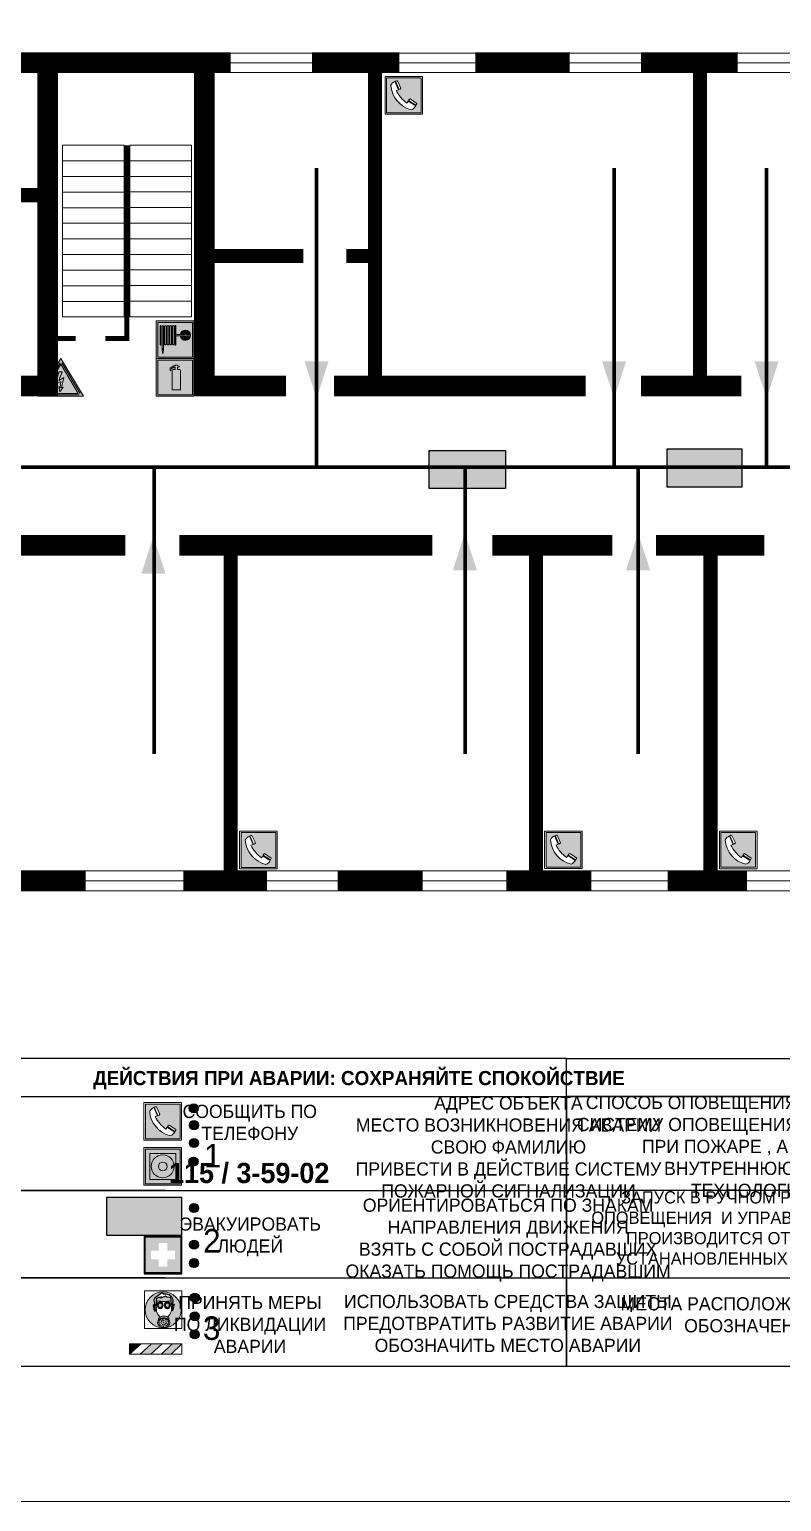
# Model space of a CAD drawing. Header units: millimetres. Extents: x 13114 to 67229, y 22859 to 38520.
# Drawn here: x 24600.5 to 24760.4, y 34762.7 to 35075.5 of the extents above; entities that cross this region are included whole.
import ezdxf

# ---------------------------------------------------------------- set-up
doc = ezdxf.new("R2010")
doc.units = ezdxf.units.MM
doc.layers.add('План_Штампы', color=7, linetype='Continuous')
doc.styles.add('обычный', font='arial.ttf')

# ---------------------------------------------------------------- blocks, each defined once
blk = doc.blocks.new('A$C38D26F80')
h = blk.add_hatch(color=5)
h.dxf.hatch_style = 1
h.paths.add_polyline_path([(-8.77, -4.48, 1), (-0.19, -4.48, 1)])
h.paths.add_polyline_path([(-6.75, -3.58), (-6.75, -3.31), (-6.62, -3.22), (-6.5, -3.22), (-6.42, -3.3), (-6.39, -3.28), (-6.59, -2.23), (-6.59, -2.01), (-6.38, -1.58), (-4.76, -0.4), (-4.13, -0.79, -0.362848), (-2.1, -2.1, -0.201049), (-2.17, -2.48, 0.085434), (-2.26, -3.13), (-1.9, -3.16), (-2.25, -4.7), (-2.4, -4.59), (-2.43, -4.34), (-2.36, -4.34), (-2.14, -3.34), (-2.47, -3.42), (-2.58, -1.95), (-2.77, -1.58), (-3.58, -1.52), (-3.92, -1.26), (-5.05, -1.73), (-4.87, -1.39), (-5.41, -1.6), (-5.41, -1.46), (-6.13, -1.87), (-6.18, -3.5), (-6.56, -3.47), (-6.37, -4.59), (-6.16, -4.43), (-6.16, -4.66), (-6.36, -4.79), (-6.37, -4.8), (-6.51, -4.76)], flags=16)
h.paths.add_polyline_path([(-6.51, -4.76), (-6.36, -4.79), (-6.37, -4.8)], flags=0)
h.paths.add_polyline_path([(-5.92, -2.34, 0.089508), (-2.67, -2.35), (-2.48, -3.88, -0.268602), (-3.4, -6.18, 0.262449), (-5.2, -6.18, -0.268602), (-6.11, -3.88)], flags=16)
edge = h.paths.add_edge_path(flags=16)
edge.add_ellipse((-5.19, -3.41), major_axis=(0, 0.842), ratio=0.848992, start_angle=0, end_angle=360)
edge = h.paths.add_edge_path(flags=0)
edge.add_ellipse((-5.19, -3.39), major_axis=(0, 0.665), ratio=0.853798, start_angle=0, end_angle=360)
edge = h.paths.add_edge_path(flags=0)
edge.add_ellipse((-5.19, -3.4), major_axis=(0, 0.528), ratio=0.864094, start_angle=0, end_angle=360)
edge = h.paths.add_edge_path(flags=16)
edge.add_ellipse((-3.47, -3.4), major_axis=(0, 0.842), ratio=0.848992, start_angle=0, end_angle=360)
h.paths.add_polyline_path([(-3.13, -6.45), (-3.13, -6.84, 0.383174), (-5.57, -6.85), (-5.57, -6.49, -0.369952)], flags=16)
edge = h.paths.add_edge_path(flags=0)
edge.add_ellipse((-3.47, -3.39), major_axis=(0, 0.665), ratio=0.853798, start_angle=0, end_angle=360)
edge = h.paths.add_edge_path(flags=0)
edge.add_ellipse((-3.47, -3.4), major_axis=(0, 0.528), ratio=0.864094, start_angle=0, end_angle=360)
edge = h.paths.add_edge_path(flags=16)
edge.add_ellipse((-4.34, -7.57), major_axis=(-1.48, 0), ratio=0.744955, start_angle=0, end_angle=360)
h.paths.add_polyline_path([(-5.01, -6.85, -1), (-5.15, -6.85, -1)], flags=0)
h.paths.add_polyline_path([(-5.33, -7.14, -1), (-5.47, -7.14, -1)], flags=0)
h.paths.add_polyline_path([(-4.61, -6.71, -1), (-4.74, -6.71, -1)], flags=16)
h.paths.add_polyline_path([(-5.43, -7.51, -1), (-5.57, -7.51, -1)], flags=0)
h.paths.add_polyline_path([(-4.26, -6.67, -1), (-4.4, -6.67, -1)], flags=16)
h.paths.add_polyline_path([(-4.74, -7.14, -1), (-4.88, -7.14, -1)], flags=0)
h.paths.add_polyline_path([(-4.93, -7.43, -1), (-5.07, -7.43, -1)], flags=0)
h.paths.add_polyline_path([(-4.41, -7.07, -1), (-4.54, -7.07, -1)], flags=0)
h.paths.add_polyline_path([(-5.33, -7.87, -1), (-5.46, -7.87, -1)], flags=0)
h.paths.add_polyline_path([(-3.8, -6.71, -1), (-3.94, -6.71, -1)], flags=16)
h.paths.add_polyline_path([(-4.85, -7.78, -1), (-4.98, -7.78, -1)], flags=0)
h.paths.add_polyline_path([(-3.96, -7.14, -1), (-4.1, -7.14, -1)], flags=0)
h.paths.add_polyline_path([(-4.33, -7.53, -1), (-4.47, -7.53, -1)], flags=0)
h.paths.add_polyline_path([(-5.09, -8.12, -1), (-5.23, -8.12, -1)], flags=0)
h.paths.add_polyline_path([(-3.5, -6.94, -1), (-3.64, -6.94, -1)], flags=0)
h.paths.add_polyline_path([(-4.54, -7.97, -1), (-4.68, -7.97, -1)], flags=0)
h.paths.add_polyline_path([(-3.66, -7.39, -1), (-3.8, -7.39, -1)], flags=0)
h.paths.add_polyline_path([(-4.73, -8.35, -1), (-4.86, -8.35, -1)], flags=0)
h.paths.add_polyline_path([(-4.09, -7.96, -1), (-4.23, -7.96, -1)], flags=0)
h.paths.add_polyline_path([(-3.77, -7.74, -1), (-3.91, -7.74, -1)], flags=0)
h.paths.add_polyline_path([(-3.22, -7.27, -1), (-3.35, -7.27, -1)], flags=0)
h.paths.add_polyline_path([(-4.34, -8.4, -1), (-4.47, -8.4, -1)], flags=0)
h.paths.add_polyline_path([(-3.16, -7.61, -1), (-3.3, -7.61, -1)], flags=0)
h.paths.add_polyline_path([(-3.9, -8.35, -1), (-4.04, -8.35, -1)], flags=0)
h.paths.add_polyline_path([(-3.32, -7.91, -1), (-3.46, -7.91, -1)], flags=0)
h.paths.add_polyline_path([(-3.55, -8.23, -1), (-3.69, -8.23, -1)], flags=0)
at = {"color": 5, "lineweight": 5}
for p, q in [((-4.48, 0), (-8.96, 0)), ((-8.96, 0), (-8.96, -4.48)), ((-4.48, 0), (0, 0)), ((0, 0), (0, -4.48)), ((-6.75, -3.31), (-6.62, -3.22)), ((-6.75, -3.58), (-6.75, -3.31)), ((-6.62, -3.22), (-6.5, -3.22)), ((-6.59, -2.01), (-6.38, -1.58)), ((-6.59, -2.23), (-6.59, -2.01)), ((-6.39, -3.28), (-6.59, -2.23)), ((-6.18, -3.5), (-6.56, -3.47)), ((-6.56, -3.47), (-6.37, -4.59)), ((-6.5, -3.22), (-6.42, -3.3)), ((-6.42, -3.3), (-6.39, -3.28)), ((-6.38, -1.58), (-4.76, -0.4)), ((-6.13, -1.87), (-6.18, -3.5)), ((-5.41, -1.46), (-6.13, -1.87)), ((-5.92, -2.34), (-6.11, -3.88)), ((-4.87, -1.39), (-5.41, -1.6)), ((-5.41, -1.6), (-5.41, -1.46)), ((-3.92, -1.26), (-5.05, -1.73)), ((-5.05, -1.73), (-4.87, -1.39)), ((-4.76, -0.4), (-4.13, -0.79)), ((-3.58, -1.52), (-3.92, -1.26)), ((-2.77, -1.58), (-3.58, -1.52)), ((-2.58, -1.95), (-2.77, -1.58)), ((-2.67, -2.34), (-2.48, -3.88)), ((-2.47, -3.42), (-2.58, -1.95)), ((-2.14, -3.34), (-2.47, -3.42)), ((-2.36, -4.34), (-2.14, -3.34)), ((-1.9, -3.16), (-2.26, -3.13)), ((-2.25, -4.7), (-1.9, -3.16)), ((-8.96, -8.96), (-8.96, -4.48)), ((-6.51, -4.76), (-6.75, -3.58)), ((-6.37, -4.8), (-6.51, -4.76)), ((-6.37, -4.59), (-6.16, -4.43)), ((-6.16, -4.66), (-6.37, -4.8)), ((-6.16, -4.43), (-6.16, -4.66)), ((-5.57, -6.49), (-5.57, -6.85)), ((-3.13, -6.45), (-3.13, -6.84)), ((-2.43, -4.34), (-2.4, -4.59)), ((-2.43, -4.34), (-2.36, -4.34)), ((-2.4, -4.59), (-2.25, -4.7)), ((0, -8.96), (0, -4.48)), ((-4.48, -8.96), (-8.96, -8.96)), ((-4.48, -8.96), (0, -8.96))]:
    blk.add_line(p, q, dxfattribs=at)
at = {"color": 5}
for p, q in [((-6.75, -3.31), (-6.62, -3.22)), ((-6.75, -3.58), (-6.75, -3.31)), ((-6.62, -3.22), (-6.5, -3.22)), ((-6.59, -2.01), (-6.38, -1.58)), ((-6.59, -2.23), (-6.59, -2.01)), ((-6.39, -3.28), (-6.59, -2.23)), ((-6.18, -3.5), (-6.56, -3.47)), ((-6.56, -3.47), (-6.37, -4.59)), ((-6.5, -3.22), (-6.42, -3.3)), ((-6.42, -3.3), (-6.39, -3.28)), ((-6.38, -1.58), (-4.76, -0.4)), ((-6.13, -1.87), (-6.18, -3.5)), ((-5.41, -1.46), (-6.13, -1.87)), ((-4.87, -1.39), (-5.41, -1.6)), ((-5.41, -1.6), (-5.41, -1.46)), ((-3.92, -1.26), (-5.05, -1.73)), ((-5.05, -1.73), (-4.87, -1.39)), ((-4.76, -0.4), (-4.13, -0.79)), ((-3.58, -1.52), (-3.92, -1.26)), ((-2.77, -1.58), (-3.58, -1.52)), ((-2.58, -1.95), (-2.77, -1.58)), ((-2.47, -3.42), (-2.58, -1.95)), ((-2.14, -3.34), (-2.47, -3.42)), ((-2.36, -4.34), (-2.14, -3.34)), ((-2.26, -3.13), (-1.9, -3.16)), ((-1.9, -3.16), (-2.25, -4.7)), ((-6.51, -4.76), (-6.75, -3.58)), ((-6.37, -4.8), (-6.51, -4.76)), ((-6.36, -4.79), (-6.51, -4.76)), ((-6.37, -4.59), (-6.16, -4.43)), ((-6.16, -4.66), (-6.37, -4.8)), ((-6.16, -4.66), (-6.36, -4.79)), ((-6.16, -4.43), (-6.16, -4.66)), ((-2.4, -4.59), (-2.43, -4.34)), ((-2.43, -4.34), (-2.36, -4.34)), ((-2.25, -4.7), (-2.4, -4.59))]:
    blk.add_line(p, q, dxfattribs=at)
at = {"color": 5, "lineweight": 5}
for centre, radius in [((-4.48, -4.48), 4.29), ((-5.08, -6.85), 0.0678), ((-4.67, -6.71), 0.0678), ((-4.47, -7.07), 0.0678), ((-4.33, -6.67), 0.0678), ((-3.87, -6.71), 0.0678), ((-3.57, -6.94), 0.0678), ((-5.5, -7.51), 0.0678), ((-5.4, -7.14), 0.0678), ((-5.4, -7.87), 0.0678), ((-5.16, -8.12), 0.0678), ((-5, -7.43), 0.0678), ((-4.91, -7.78), 0.0678), ((-4.81, -7.14), 0.0678), ((-4.79, -8.35), 0.0678), ((-4.61, -7.97), 0.0678), ((-4.4, -7.53), 0.0678), ((-4.4, -8.4), 0.0678), ((-4.16, -7.96), 0.0678), ((-4.03, -7.14), 0.0678), ((-3.97, -8.35), 0.0678), ((-3.84, -7.74), 0.0678), ((-3.73, -7.39), 0.0678), ((-3.62, -8.23), 0.0678), ((-3.39, -7.91), 0.0678), ((-3.28, -7.27), 0.0678), ((-3.23, -7.61), 0.0678)]:
    blk.add_circle(centre, radius, dxfattribs=at)
for centre, radius, start, end in [((-4.28, 6.66), 9.15, 259.6987, 280.1569), ((-0.47, -3.05), 1.79, 161.5846, 182.4584), ((-2.6, -2.2), 0.513, 326.4781, 11.7739), ((-3.66, -4.24), 2.47, 171.573, 231.7124), ((-4.33, -7.88), 1.87, 50.358, 131.5662), ((-4.34, -8.2), 1.82, 48.4943, 132.3565), ((-4.3, -7.78), 1.83, 60.5889, 119.4111), ((-4.93, -4.24), 2.47, 308.2876, 8.427)]:
    blk.add_arc(centre, radius, start, end, dxfattribs=at)
at = {"color": 5}
for centre, radius, start, end in [((-3.89, -2.66), 1.88, 17.387, 97.1599), ((-0.35, -3.07), 1.91, 162.2553, 181.7878), ((-2.6, -2.2), 0.511, 326.3906, 11.8614)]:
    blk.add_arc(centre, radius, start, end, dxfattribs=at)
at = {"color": 5, "lineweight": 5}
for centre, major_axis, ratio in [((-5.19, -3.41), (0, 0.842), 0.848992), ((-5.19, -3.39), (0, 0.665), 0.853798), ((-5.19, -3.4), (0, 0.528), 0.864094), ((-3.47, -3.4), (0, 0.842), 0.848992), ((-3.47, -3.39), (0, 0.665), 0.853798), ((-3.47, -3.4), (0, 0.528), 0.864094), ((-4.34, -7.57), (-1.48, 0), 0.744955)]:
    blk.add_ellipse(centre, major_axis=major_axis, ratio=ratio, dxfattribs=at)
blk = doc.blocks.new('A$C47DD6509')
at = {"lineweight": 5}
for points in [[(-8.69, 0), (-11.19, 0), (-11.19, -2.22)], [(-4.22, 0), (-6.45, 0), (-8.91, -2.22), (-6.61, -2.22)], [(0, 0), (-2.09, 0), (-4.36, -2.22), (-2.29, -2.22)]]:
    blk.add_hatch(color=242, dxfattribs=at).paths.add_polyline_path(points)
at = {"color": 242, "lineweight": 5}
for p, q in [((-11.19, -2.22), (-8.69, 0)), ((-11.19, -2.22), (-11.19, 0)), ((-11.19, 0), (-8.69, 0)), ((-11.19, 0), (0, 0)), ((-8.91, -2.22), (-6.45, 0)), ((-6.61, -2.22), (-4.22, 0)), ((-4.36, -2.22), (-2.09, 0)), ((-2.29, -2.22), (0, 0)), ((0, 0), (0, -2.22)), ((0, -2.22), (-11.19, -2.22))]:
    blk.add_line(p, q, dxfattribs=at)
blk = doc.blocks.new('A$C32E8229D')
at = {"true_color": 0xffffff}
blk.add_hatch(color=7, dxfattribs=at).paths.add_polyline_path([(0, 0), (0, -8), (16, -8), (16, 0)])
h = blk.add_hatch(color=126)
h.paths.add_polyline_path([(0.2, -0.2), (15.8, -0.2), (15.8, -7.8), (0.2, -7.8)])
h.paths.add_polyline_path([(13.49, -2.05), (12.08, -2.05), (11.37, -2.63, 0.162397), (11.29, -2.84), (11.29, -3.63), (10.35, -3.63), (10.35, -4.05), (11.68, -4.05), (11.68, -3.48), (12.26, -4.28), (11.29, -5.1), (11.29, -6.78), (11.85, -6.78), (11.85, -5.44), (12.8, -4.64), (12.8, -5.94), (14.46, -5.94), (14.46, -5.39), (13.45, -5.39), (13.45, -3.97), (12.46, -2.59), (13.15, -2.59), (13.69, -3.34), (14.18, -3)], flags=16)
h.paths.add_polyline_path([(10.74, -1.82, 1), (11.8, -1.82, 1)], flags=16)
h.paths.add_polyline_path([(9.39, -3.59), (5.99, -3.59), (6.56, -3.03), (5.91, -3.03), (5.1, -3.83), (5.91, -4.64), (6.56, -4.64), (5.99, -4.09), (9.39, -4.09)], flags=16)
h.paths.add_polyline_path([(4.29, -1.08), (1.72, -1.08), (1.72, -6.6), (4.29, -6.6)], flags=16)
at = {"color": 126}
blk.add_lwpolyline([(16, -8), (0, -8), (0, 0), (16, 0)], close=True, dxfattribs=at)
blk = doc.blocks.new('A$C18900ED3')
h = blk.add_hatch(color=126)
h.paths.add_polyline_path([(-0.18, -0.18), (-7.02, -0.18), (-7.02, -7.02), (-0.18, -7.02)])
h.paths.add_polyline_path([(-5.89, -4.46), (-5.89, -2.77), (-4.46, -2.77), (-4.46, -1.31), (-2.77, -1.31), (-2.77, -2.77), (-1.33, -2.77), (-1.33, -4.46), (-2.77, -4.46), (-2.77, -5.89), (-4.46, -5.89), (-4.46, -4.46)], flags=16)
at = {"color": 126}
for p, q in [((-7.2, 0), (-7.2, -7.2)), ((0, 0), (-7.2, 0)), ((0, -7.2), (0, 0)), ((-7.02, -7.02), (-7.02, -0.18)), ((-7.02, -0.18), (-0.18, -0.18)), ((-0.18, -0.18), (-0.18, -7.02)), ((-7.2, -7.2), (0, -7.2)), ((-0.18, -7.02), (-7.02, -7.02))]:
    blk.add_line(p, q, dxfattribs=at)
blk = doc.blocks.new('A$C456E1F9C')
at = {"lineweight": 5}
h = blk.add_hatch(color=242, dxfattribs=at)
h.paths.add_polyline_path([(0.51, -1.47), (0.51, -13.26), (12.29, -13.26), (12.29, -1.47)])
h.paths.add_polyline_path([(5.42, -4.95, -0.254479), (4.78, -5.4), (3.52, -2.53, -0.209735), (4.23, -2.4)], flags=16)
h.paths.add_polyline_path([(8.53, -8.6), (10.87, -10.17), (10.54, -10.76), (8.03, -9.13, -0.192251)], flags=16)
h.paths.add_polyline_path([(4.61, -5.49, 0.005518), (3.87, -5.72, 0.128647), (7.49, -10.01, 0.00809), (7.83, -9.33), (10.47, -10.97, -0.16736), (8.99, -12.25, -0.327862), (1.95, -3.95, -0.166952), (3.36, -2.62)], flags=16)
at = {"color": 242, "lineweight": 5}
for p, q in [((0, -13.77), (0, -0.97)), ((12.8, -0.97), (0, -0.97)), ((4.61, -5.49), (3.36, -2.62)), ((3.52, -2.53), (4.78, -5.4)), ((4.23, -2.4), (5.42, -4.95)), ((12.8, -13.77), (12.8, -0.97)), ((7.83, -9.33), (10.47, -10.97)), ((8.03, -9.13), (10.54, -10.76)), ((10.81, -10.12), (8.53, -8.6)), ((0, -13.77), (12.8, -13.77)), ((10.54, -10.76), (10.8, -10.3)), ((10.8, -10.3), (10.81, -10.12))]:
    blk.add_line(p, q, dxfattribs=at)
blk.add_lwpolyline([(0.51, -1.47), (12.29, -1.47), (12.29, -13.26), (0.51, -13.26)], close=True, dxfattribs=at)
for centre, radius, start, end in [((4.59, -5.34), 2.99, 114.2845, 152.1974), ((11.12, -3.31), 9.19, 183.9915, 256.6009), ((4.02, -3.27), 0.891, 76.3284, 123.7092), ((4.68, -4.59), 0.824, 276.9621, 334.0723), ((14.98, -39.1), 35.17, 107.1487, 108.4135), ((13.86, -0.94), 11.08, 205.5536, 234.8762), ((-13.31, 0.8), 23.44, 332.5487, 334.4027), ((8.94, -9.5), 0.989, 114.4092, 157.9388), ((7.87, -9.46), 3, 291.9291, 329.9329)]:
    blk.add_arc(centre, radius, start, end, dxfattribs=at)
blk = doc.blocks.new('A$C54414219')
at = {"true_color": 0xffffff}
h = blk.add_hatch(color=7, dxfattribs=at)
h.paths.add_polyline_path([(2.39, -9.45), (2.39, -18.3), (11.23, -18.3), (11.23, -9.45)], flags=0)
h.paths.add_polyline_path([(10.71, -13.87, -1), (2.92, -13.87, -1)], flags=0)
h.paths.add_polyline_path([(8.3, -13.87, -1), (5.33, -13.87, -1)], flags=0)
h.paths.add_polyline_path([(0.41, -7.47), (0.41, -20.27), (13.21, -20.27), (13.21, -7.47)])
h.paths.add_polyline_path([(0.92, -19.77), (12.71, -19.77), (12.71, -7.98), (0.92, -7.98)], flags=16)
h.paths.add_polyline_path([(11.23, -9.45), (11.23, -18.3), (2.39, -18.3), (2.39, -9.45)], flags=0)
at = {"lineweight": 5}
h = blk.add_hatch(color=242, dxfattribs=at)
h.paths.add_polyline_path([(12.71, -7.98), (0.92, -7.98), (0.92, -19.77), (12.71, -19.77)])
h.paths.add_polyline_path([(11.23, -18.3), (2.39, -18.3), (2.39, -9.45), (11.23, -9.45)], flags=16)
h.paths.add_polyline_path([(10.71, -13.87, -1), (2.92, -13.87, -1)], flags=0)
h.paths.add_polyline_path([(8.3, -13.87, -1), (5.33, -13.87, -1)], flags=0)
at = {"true_color": 0xffffff}
h = blk.add_hatch(color=7, dxfattribs=at)
h.paths.add_polyline_path([(2.39, -9.45), (2.39, -18.3), (11.23, -18.3), (11.23, -9.45)])
h.paths.add_polyline_path([(10.71, -13.87, -1), (2.92, -13.87, -1)], flags=16)
h.paths.add_polyline_path([(8.3, -13.87, -1), (5.33, -13.87, -1)], flags=0)
at = {"lineweight": 5}
h = blk.add_hatch(color=242, dxfattribs=at)
h.paths.add_polyline_path([(2.92, -13.87, 1), (10.71, -13.87, 1)])
h.paths.add_polyline_path([(8.3, -13.87, -1), (5.33, -13.87, -1)], flags=16)
at = {"color": 242, "lineweight": 5}
for p, q in [((0.41, -20.27), (0.41, -7.47)), ((0.41, -7.47), (13.21, -7.47)), ((0.41, -7.47), (13.21, -7.47)), ((13.21, -20.27), (13.21, -7.47)), ((0.41, -20.27), (13.21, -20.27))]:
    blk.add_line(p, q, dxfattribs=at)
for points in [[(0.92, -7.98), (12.71, -7.98), (12.71, -19.77), (0.92, -19.77)], [(2.39, -9.45), (11.23, -9.45), (11.23, -18.3), (2.39, -18.3)]]:
    blk.add_lwpolyline(points, close=True, dxfattribs=at)
for radius in [3.89, 1.49]:
    blk.add_circle((6.81, -13.87), radius, dxfattribs=at)
blk = doc.blocks.new('A$C3AD82952')
at = {"true_color": 0xf5f5ff}
h = blk.add_hatch(color=7, dxfattribs=at)
h.dxf.hatch_style = 1
h.paths.add_polyline_path([(8.21, 8.73, 0.414214), (7.89, 9.05), (7.22, 9.05), (7.22, 9.92), (7.59, 9.92, 1), (7.57, 10.36), (7.22, 10.36), (7.22, 10.6), (6.43, 10.6), (6.43, 10.36), (6.01, 10.36), (4.74, 9.59), (4.74, 8.69), (4.98, 8.73), (4.98, 9.26), (6.12, 9.91), (6.43, 9.91), (6.43, 9.05), (5.76, 9.05, 0.414214), (5.44, 8.73), (5.44, 2.2), (8.21, 2.2)], flags=0)
h.paths.add_polyline_path([(12.8, 12.8), (0, 12.8), (0, 0), (12.8, 0)])
h.paths.add_polyline_path([(0.51, 12.29), (12.29, 12.29), (12.29, 0.51), (0.51, 0.51)], flags=16)
h.paths.add_polyline_path([(4.74, 9.59), (6.01, 10.36), (6.43, 10.36), (6.43, 10.6), (7.22, 10.6), (7.22, 10.36), (7.59, 10.36, -0.94586), (7.59, 9.92), (7.22, 9.92), (7.22, 9.05), (7.89, 9.05, -0.414214), (8.21, 8.73), (8.21, 2.2), (5.44, 2.2), (5.44, 8.73, -0.414214), (5.76, 9.05), (6.43, 9.05), (6.43, 9.91), (6.12, 9.91), (4.98, 9.26), (4.98, 8.73), (4.74, 8.69)], flags=0)
h = blk.add_hatch(color=242)
h.dxf.hatch_style = 1
h.paths.add_polyline_path([(12.29, 12.29), (0.51, 12.29), (0.51, 0.51), (12.29, 0.51)])
h.paths.add_polyline_path([(4.74, 8.69), (4.74, 9.59), (6.01, 10.36), (6.43, 10.36), (6.43, 10.6), (7.22, 10.6), (7.22, 10.36), (7.59, 10.36, -0.94586), (7.59, 9.92), (7.22, 9.92), (7.22, 9.05), (7.89, 9.05, -0.414214), (8.21, 8.73), (8.21, 2.2), (5.44, 2.2), (5.44, 8.73, -0.414214), (5.76, 9.05), (6.43, 9.05), (6.43, 9.91), (6.12, 9.91), (4.98, 9.26), (4.98, 8.73)], flags=16)
h = blk.add_hatch(color=7, dxfattribs=at)
h.dxf.hatch_style = 1
h.paths.add_polyline_path([(8.21, 8.73, 0.414214), (7.89, 9.05), (7.22, 9.05), (7.22, 9.92), (7.59, 9.92, 1), (7.57, 10.36), (7.22, 10.36), (7.22, 10.6), (6.43, 10.6), (6.43, 10.36), (6.01, 10.36), (4.74, 9.59), (4.74, 8.69), (4.98, 8.73), (4.98, 9.26), (6.12, 9.91), (6.43, 9.91), (6.43, 9.05), (5.76, 9.05, 0.414214), (5.44, 8.73), (5.44, 2.2), (8.21, 2.2)])
at = {"color": 242, "lineweight": 5}
for p, q in [((0, 0), (0, 12.8)), ((0, 12.8), (12.8, 12.8)), ((6.01, 10.36), (4.74, 9.59)), ((6.01, 10.36), (6.43, 10.36)), ((7.22, 10.6), (6.43, 10.6)), ((6.43, 10.6), (6.43, 10.36)), ((7.22, 10.36), (7.22, 10.6)), ((7.59, 10.36), (7.22, 10.36)), ((12.8, 0), (12.8, 12.8)), ((4.74, 9.59), (4.74, 8.69)), ((4.74, 8.69), (4.98, 8.73)), ((4.98, 9.26), (6.12, 9.91)), ((4.98, 8.73), (4.98, 9.26)), ((5.44, 2.2), (5.44, 8.73)), ((5.76, 9.05), (6.43, 9.05)), ((6.12, 9.91), (6.43, 9.91)), ((6.43, 9.91), (6.43, 9.05)), ((7.22, 9.05), (7.22, 9.92)), ((7.59, 9.92), (7.22, 9.92)), ((7.89, 9.05), (7.22, 9.05)), ((8.21, 2.2), (8.21, 8.73)), ((0, 0), (12.8, 0)), ((5.44, 2.2), (8.21, 2.2))]:
    blk.add_line(p, q, dxfattribs=at)
blk.add_lwpolyline([(0.51, 12.29), (12.29, 12.29), (12.29, 0.51), (0.51, 0.51)], close=True, dxfattribs=at)
for centre, radius, start, end in [((7.58, 10.14), 0.223, 273.1875, 86.8125), ((5.76, 8.73), 0.32, 90, 180), ((7.89, 8.73), 0.32, 0, 90)]:
    blk.add_arc(centre, radius, start, end, dxfattribs=at)
blk = doc.blocks.new('A$C37112FD5')
at = {"true_color": 0xf5f5ff}
h = blk.add_hatch(color=7, dxfattribs=at)
h.dxf.hatch_style = 1
h.paths.add_polyline_path([(12.8, -7.4), (0, -7.4), (0, -20.2), (12.8, -20.2)])
h.paths.add_polyline_path([(12.29, -7.91), (12.29, -19.69), (0.51, -19.69), (0.51, -7.91)], flags=16)
h.paths.add_polyline_path([(4.98, -9.04, -0.42597), (5.17, -9.22), (5.17, -12.25), (5.17, -15.29, -0.432244), (4.98, -15.47), (4.83, -15.47, -0.42597), (4.64, -15.29), (4.64, -12.25), (4.64, -9.22, -0.432244), (4.83, -9.04)], flags=0)
h.paths.add_polyline_path([(4.28, -9.22), (4.28, -12.25), (4.28, -15.29, -0.432244), (4.09, -15.47), (3.94, -15.47, -0.42597), (3.75, -15.29), (3.75, -12.25), (3.75, -9.22, -0.432244), (3.94, -9.04), (4.09, -9.04, -0.42597)], flags=0)
h.paths.add_polyline_path([(5.72, -9.04), (5.87, -9.04, -0.42597), (6.06, -9.22), (6.06, -12.25), (6.06, -15.29, -0.432244), (5.87, -15.47), (5.72, -15.47, -0.42597), (5.53, -15.29), (5.53, -12.25), (5.53, -9.22, -0.432244)], flags=0)
h.paths.add_polyline_path([(6.42, -8.9), (6.5, -8.9, -0.42597), (6.69, -9.08), (6.69, -12.03), (8.21, -12.03, -15.824349), (8.21, -12.47), (6.69, -12.47), (6.69, -15.42, -0.432244), (6.5, -15.6), (6.42, -15.6)], flags=0)
h.paths.add_polyline_path([(3.39, -9.22), (3.39, -12.25), (3.39, -15.29, -0.432244), (3.2, -15.47), (3.05, -15.47, -0.42597), (2.85, -15.29), (2.85, -12.25), (2.85, -9.22, -0.432244), (3.05, -9.04), (3.2, -9.04, -0.42597)], flags=0)
h.paths.add_polyline_path([(2.5, -9.22), (2.5, -16.71), (1.96, -16.71), (1.96, -9.22, -0.432244), (2.15, -9.04), (2.31, -9.04, -0.42597)], flags=0)
h.paths.add_polyline_path([(1.61, -8.9), (1.61, -15.6), (1.57, -15.6, -0.42597), (1.37, -15.42), (1.37, -12.03), (1.37, -9.09, -0.432244), (1.57, -8.9)], flags=0)
h.paths.add_polyline_path([(9.76, -10.81), (9.76, -12.03), (8.49, -12.03, -0.336371)], flags=0)
h.paths.add_polyline_path([(8.49, -12.47), (9.76, -12.47), (9.76, -13.7, -0.336371)], flags=0)
h.paths.add_polyline_path([(10.11, -10.81, -0.336371), (11.38, -12.03), (10.11, -12.03)], flags=0)
h.paths.add_polyline_path([(10.11, -12.47), (11.38, -12.47, -0.336371), (10.11, -13.7)], flags=0)
h.paths.add_polyline_path([(2.5, -16.84), (2.5, -17.05), (1.97, -17.05), (1.97, -16.84)], flags=0)
h.paths.add_polyline_path([(2.5, -17.24, -0.033778), (2.24, -18.6, -0.033778), (1.97, -17.24)], flags=0)
h = blk.add_hatch(color=242)
h.dxf.hatch_style = 1
h.paths.add_polyline_path([(12.29, -7.91), (0.51, -7.91), (0.51, -19.69), (12.29, -19.69)])
h.paths.add_polyline_path([(6.42, -15.6), (6.42, -8.9), (6.5, -8.9, -0.42597), (6.69, -9.08), (6.69, -12.03), (8.21, -12.03, -15.824349), (8.21, -12.47), (6.69, -12.47), (6.69, -15.42, -0.432244), (6.5, -15.6)], flags=16)
h.paths.add_polyline_path([(5.87, -15.47), (5.72, -15.47, -0.42597), (5.53, -15.29), (5.53, -12.25), (5.53, -9.22, -0.432244), (5.72, -9.04), (5.87, -9.04, -0.42597), (6.06, -9.22), (6.06, -12.25), (6.06, -15.29, -0.432244)], flags=16)
h.paths.add_polyline_path([(4.98, -15.47), (4.83, -15.47, -0.42597), (4.64, -15.29), (4.64, -12.25), (4.64, -9.22, -0.432244), (4.83, -9.04), (4.98, -9.04, -0.42597), (5.17, -9.22), (5.17, -12.25), (5.17, -15.29, -0.432244)], flags=16)
h.paths.add_polyline_path([(4.09, -15.47), (3.94, -15.47, -0.42597), (3.75, -15.29), (3.75, -12.25), (3.75, -9.22, -0.432244), (3.94, -9.04), (4.09, -9.04, -0.42597), (4.28, -9.22), (4.28, -12.25), (4.28, -15.29, -0.432244)], flags=16)
h.paths.add_polyline_path([(3.2, -15.47), (3.05, -15.47, -0.42597), (2.85, -15.29), (2.85, -12.25), (2.85, -9.22, -0.432244), (3.05, -9.04), (3.2, -9.04, -0.42597), (3.39, -9.22), (3.39, -12.25), (3.39, -15.29, -0.432244)], flags=16)
h.paths.add_polyline_path([(2.5, -17.05), (1.97, -17.05), (1.97, -16.84), (2.5, -16.84)], flags=16)
h.paths.add_polyline_path([(2.5, -17.24, -0.033778), (2.24, -18.6, -0.033778), (1.97, -17.24)], flags=16)
h.paths.add_polyline_path([(2.5, -16.71), (1.96, -16.71), (1.96, -9.22, -0.432244), (2.15, -9.04), (2.31, -9.04, -0.42597), (2.5, -9.22)], flags=16)
h.paths.add_polyline_path([(1.61, -15.6), (1.57, -15.6, -0.42597), (1.37, -15.42), (1.37, -12.03), (1.37, -9.09, -0.432244), (1.57, -8.9), (1.61, -8.9)], flags=16)
h.paths.add_polyline_path([(8.49, -12.47), (9.76, -12.47), (9.76, -13.7, -0.336371)], flags=0)
h.paths.add_polyline_path([(10.11, -13.7), (10.11, -12.47), (11.38, -12.47, -0.336371)], flags=0)
h.paths.add_polyline_path([(8.49, -12.03, -0.336371), (9.76, -10.81), (9.76, -12.03)], flags=0)
h.paths.add_polyline_path([(10.11, -12.03), (10.11, -10.81, -0.336371), (11.38, -12.03)], flags=0)
h = blk.add_hatch(color=7, dxfattribs=at)
h.dxf.hatch_style = 1
h.paths.add_polyline_path([(1.61, -8.9), (1.57, -8.9, 0.432244), (1.37, -9.09), (1.37, -12.03), (1.37, -15.42, 0.42597), (1.57, -15.6), (1.61, -15.6)])
h.paths.add_polyline_path([(2.5, -9.22, 0.42597), (2.31, -9.04), (2.15, -9.04, 0.432244), (1.96, -9.22), (1.96, -16.71), (2.5, -16.71)])
h.paths.add_polyline_path([(2.5, -16.84), (1.97, -16.84), (1.97, -17.05), (2.5, -17.05)])
h.paths.add_polyline_path([(2.5, -17.24), (1.97, -17.24, 0.033778), (2.24, -18.6, 0.033778)])
h.paths.add_polyline_path([(3.39, -12.25), (3.39, -9.22, 0.42597), (3.2, -9.04), (3.05, -9.04, 0.432244), (2.85, -9.22), (2.85, -12.25), (2.85, -15.29, 0.42597), (3.05, -15.47), (3.2, -15.47, 0.432244), (3.39, -15.29)])
h.paths.add_polyline_path([(4.28, -12.25), (4.28, -9.22, 0.42597), (4.09, -9.04), (3.94, -9.04, 0.432244), (3.75, -9.22), (3.75, -12.25), (3.75, -15.29, 0.42597), (3.94, -15.47), (4.09, -15.47, 0.432244), (4.28, -15.29)])
h.paths.add_polyline_path([(5.17, -12.25), (5.17, -9.22, 0.42597), (4.98, -9.04), (4.83, -9.04, 0.432244), (4.64, -9.22), (4.64, -12.25), (4.64, -15.29, 0.42597), (4.83, -15.47), (4.98, -15.47, 0.432244), (5.17, -15.29)])
h.paths.add_polyline_path([(6.06, -12.25), (6.06, -9.22, 0.42597), (5.87, -9.04), (5.72, -9.04, 0.432244), (5.53, -9.22), (5.53, -12.25), (5.53, -15.29, 0.42597), (5.72, -15.47), (5.87, -15.47, 0.432244), (6.06, -15.29)])
h.paths.add_polyline_path([(6.69, -12.47), (8.21, -12.47, 15.824349), (8.21, -12.03), (6.69, -12.03), (6.69, -9.08, 0.42597), (6.5, -8.9), (6.42, -8.9), (6.42, -15.6), (6.5, -15.6, 0.432244), (6.69, -15.42)])
h.paths.add_polyline_path([(8.49, -12.47), (9.76, -12.47), (9.76, -13.7, -0.336371)], flags=16)
h.paths.add_polyline_path([(8.49, -12.03, -0.336371), (9.76, -10.81), (9.76, -12.03)], flags=16)
h.paths.add_polyline_path([(10.11, -12.47), (11.38, -12.47, -0.336371), (10.11, -13.7)], flags=16)
h.paths.add_polyline_path([(10.11, -12.03), (10.11, -10.81, -0.336371), (11.38, -12.03)], flags=16)
h = blk.add_hatch(color=242)
h.dxf.hatch_style = 1
h.paths.add_polyline_path([(9.76, -10.81, 0.336371), (8.49, -12.03), (9.76, -12.03)])
h.paths.add_polyline_path([(10.11, -10.81), (10.11, -12.03), (11.38, -12.03, 0.336371)])
h.paths.add_polyline_path([(11.38, -12.47), (10.11, -12.47), (10.11, -13.7, 0.336371)])
h.paths.add_polyline_path([(9.76, -12.47), (8.49, -12.47, 0.336371), (9.76, -13.7)])
at = {"color": 242, "lineweight": 5}
for p, q in [((0, -20.2), (0, -7.4)), ((0, -7.4), (12.8, -7.4)), ((1.37, -12.03), (1.37, -9.08)), ((1.57, -8.9), (1.61, -8.9)), ((1.61, -8.9), (1.61, -15.6)), ((1.96, -16.71), (1.96, -9.22)), ((2.15, -9.04), (2.31, -9.04)), ((2.5, -16.71), (2.5, -9.22)), ((2.85, -12.25), (2.85, -9.22)), ((3.05, -9.04), (3.2, -9.04)), ((3.39, -12.25), (3.39, -9.22)), ((3.75, -12.25), (3.75, -9.22)), ((3.94, -9.04), (4.09, -9.04)), ((4.28, -12.25), (4.28, -9.22)), ((4.64, -12.25), (4.64, -9.22)), ((4.83, -9.04), (4.98, -9.04)), ((5.17, -12.25), (5.17, -9.22)), ((5.53, -12.25), (5.53, -9.22)), ((5.72, -9.04), (5.87, -9.04)), ((6.06, -12.25), (6.06, -9.22)), ((6.42, -8.9), (6.42, -15.6)), ((6.5, -8.9), (6.42, -8.9)), ((6.69, -12.03), (6.69, -9.08)), ((12.8, -20.2), (12.8, -7.4)), ((1.37, -12.03), (1.37, -15.42)), ((2.85, -12.25), (2.85, -15.29)), ((3.39, -12.25), (3.39, -15.29)), ((3.75, -12.25), (3.75, -15.29)), ((4.28, -12.25), (4.28, -15.29)), ((4.64, -12.25), (4.64, -15.29)), ((5.17, -12.25), (5.17, -15.29)), ((5.53, -12.25), (5.53, -15.29)), ((6.06, -12.25), (6.06, -15.29)), ((8.21, -12.03), (6.69, -12.03)), ((8.21, -12.47), (6.69, -12.47)), ((6.69, -12.47), (6.69, -15.42)), ((9.76, -12.03), (8.49, -12.03)), ((9.76, -12.47), (8.49, -12.47)), ((9.76, -10.81), (9.76, -12.03)), ((9.76, -12.47), (9.76, -13.7)), ((10.11, -10.81), (10.11, -12.03)), ((11.38, -12.03), (10.11, -12.03)), ((11.38, -12.47), (10.11, -12.47)), ((10.11, -12.47), (10.11, -13.7)), ((1.57, -15.6), (1.61, -15.6)), ((1.96, -16.71), (2.5, -16.71)), ((1.97, -16.84), (2.5, -16.84)), ((1.97, -17.05), (1.97, -16.84)), ((2.5, -17.05), (1.97, -17.05)), ((1.97, -17.24), (2.5, -17.24)), ((2.5, -16.84), (2.5, -17.05)), ((3.05, -15.47), (3.2, -15.47)), ((3.94, -15.47), (4.09, -15.47)), ((4.83, -15.47), (4.98, -15.47)), ((5.72, -15.47), (5.87, -15.47)), ((6.42, -15.6), (6.5, -15.6)), ((0, -20.2), (12.8, -20.2))]:
    blk.add_line(p, q, dxfattribs=at)
blk.add_lwpolyline([(0.51, -7.91), (12.29, -7.91), (12.29, -19.69), (0.51, -19.69)], close=True, dxfattribs=at)
for centre, radius, start, end in [((1.56, -9.09), 0.182, 87.1027, 180.6071), ((2.15, -9.22), 0.182, 87.1027, 180.6071), ((2.32, -9.22), 0.182, 359.3929, 92.8973), ((3.04, -9.22), 0.182, 87.1027, 180.6071), ((3.21, -9.22), 0.182, 359.3929, 92.8973), ((3.93, -9.22), 0.182, 87.1027, 180.6071), ((4.1, -9.22), 0.182, 359.3929, 92.8973), ((4.82, -9.22), 0.182, 87.1027, 180.6071), ((4.99, -9.22), 0.182, 359.3929, 92.8973), ((5.71, -9.22), 0.182, 87.1027, 180.6071), ((5.88, -9.22), 0.182, 359.3929, 92.8973), ((6.51, -9.09), 0.182, 359.3929, 92.8973), ((9.93, -12.25), 1.74, 187.2319, 172.7681), ((9.93, -12.25), 1.46, 96.9927, 171.3585), ((9.93, -12.25), 1.46, 188.6415, 263.0073), ((9.93, -12.25), 1.46, 8.6415, 83.0073), ((9.93, -12.25), 1.46, 276.9927, 351.3585), ((1.56, -15.42), 0.182, 179.3929, 272.8973), ((12.17, -15.98), 10.27, 187.041, 194.7793), ((-7.7, -15.98), 10.27, 345.2207, 352.959), ((3.04, -15.29), 0.182, 179.3929, 272.8973), ((3.21, -15.29), 0.182, 267.1027, 0.6071), ((3.93, -15.29), 0.182, 179.3929, 272.8973), ((4.1, -15.29), 0.182, 267.1027, 0.6071), ((4.82, -15.29), 0.182, 179.3929, 272.8973), ((4.99, -15.29), 0.182, 267.1027, 0.6071), ((5.71, -15.29), 0.182, 179.3929, 272.8973), ((5.88, -15.29), 0.182, 267.1027, 0.6071), ((6.51, -15.42), 0.182, 267.1027, 0.6071)]:
    blk.add_arc(centre, radius, start, end, dxfattribs=at)
blk = doc.blocks.new('A$C3E6D3DDE')
at = {"lineweight": 5}
h = blk.add_hatch(color=40, dxfattribs=at)
h.paths.add_polyline_path([(24.1, 1.45), (16.46, -11.35), (31.74, -11.35)])
h.paths.add_polyline_path([(24.09, -0.46), (30.03, -10.41), (18.14, -10.41)], flags=16)
h.paths.add_polyline_path([(24.54, -3.08), (23.41, -6.02), (25.13, -5.01), (24.33, -8.5), (24.82, -8.27), (23.79, -9.86), (23.4, -8.04), (23.8, -8.43), (24.04, -6.29), (22.39, -7.25), (23.44, -3.08)], flags=0)
h = blk.add_hatch(color=256, dxfattribs=at)
h.paths.add_polyline_path([(24.37, 0.03, 0.567511), (23.82, 0.03), (17.59, -10.4, 0.582454), (17.86, -10.88), (30.32, -10.88, 0.582149), (30.6, -10.4)])
h.paths.add_polyline_path([(24.09, -0.46), (18.14, -10.41), (30.03, -10.41)], flags=16)
h.paths.add_polyline_path([(24.54, -3.08), (23.41, -6.02), (25.13, -5.01), (24.33, -8.5), (24.82, -8.27), (23.79, -9.86), (23.4, -8.04), (23.8, -8.43), (24.04, -6.29), (22.39, -7.25), (23.44, -3.08)], flags=0)
h = blk.add_hatch(color=40, dxfattribs=at)
h.paths.add_polyline_path([(24.09, -0.46), (18.14, -10.41), (30.03, -10.41)])
h.paths.add_polyline_path([(24.82, -8.27), (23.79, -9.86), (23.4, -8.04), (23.8, -8.43), (24.04, -6.29), (22.39, -7.25), (23.44, -3.08), (24.54, -3.08), (23.41, -6.02), (25.13, -5.01), (24.33, -8.5)], flags=16)
at = {"color": 40, "lineweight": 5}
for p, q in [((16.46, -11.35), (24.1, 1.45)), ((24.1, 1.45), (31.74, -11.35))]:
    blk.add_line(p, q, dxfattribs=at)
at = {"lineweight": 5}
for p, q in [((17.59, -10.4), (23.82, 0.03)), ((24.37, 0.03), (30.6, -10.4)), ((18.14, -10.41), (24.09, -0.46)), ((23.44, -3.08), (22.39, -7.25)), ((23.41, -6.02), (24.54, -3.08)), ((24.54, -3.08), (23.44, -3.08)), ((24.09, -0.46), (30.03, -10.41)), ((22.39, -7.25), (24.04, -6.29)), ((23.8, -8.43), (23.4, -8.04)), ((23.4, -8.04), (23.79, -9.86)), ((25.13, -5.01), (23.41, -6.02)), ((23.79, -9.86), (24.82, -8.27)), ((24.04, -6.29), (23.8, -8.43)), ((24.33, -8.5), (25.13, -5.01)), ((24.82, -8.27), (24.33, -8.5)), ((17.86, -10.88), (30.32, -10.88)), ((18.14, -10.41), (30.03, -10.41))]:
    blk.add_line(p, q, dxfattribs=at)
at = {"color": 50, "lineweight": 5}
blk.add_line((31.74, -11.35), (16.46, -11.35), dxfattribs=at)

msp = doc.modelspace()

# ---------------------------------------------------------------- hatches: boundary and pattern name
at = {"lineweight": 0}
h = msp.add_hatch(color=256, dxfattribs=at)
h.dxf.hatch_style = 1
h.paths.add_polyline_path([(24634.44, 34846.28, 1), (24636.37, 34846.28, 1)])
h = msp.add_hatch(color=256, dxfattribs=at)
h.dxf.hatch_style = 1
h.paths.add_polyline_path([(24634.55, 34842.7, 1), (24636.48, 34842.7, 1)])
h = msp.add_hatch(color=256, dxfattribs=at)
h.dxf.hatch_style = 1
h.paths.add_polyline_path([(24634.51, 34838.89, 1), (24636.44, 34838.89, 1)])
h = msp.add_hatch(color=256, dxfattribs=at)
h.dxf.hatch_style = 1
h.paths.add_polyline_path([(24634.43, 34834.96, 1), (24636.36, 34834.96, 1)])
h = msp.add_hatch(color=256, dxfattribs=at)
h.dxf.hatch_style = 1
h.paths.add_polyline_path([(24634.51, 34825.08, 1), (24636.44, 34825.08, 1)])
h = msp.add_hatch(color=256, dxfattribs=at)
h.dxf.hatch_style = 1
h.paths.add_polyline_path([(24634.55, 34817.3, 1), (24636.48, 34817.3, 1)])
h = msp.add_hatch(color=256, dxfattribs=at)
h.dxf.hatch_style = 1
h.paths.add_polyline_path([(24634.54, 34813.39, 1), (24636.47, 34813.39, 1)])
h = msp.add_hatch(color=256, dxfattribs=at)
h.dxf.hatch_style = 1
h.paths.add_polyline_path([(24634.7, 34806.04, 1), (24636.63, 34806.04, 1)])
h = msp.add_hatch(color=256, dxfattribs=at)
h.dxf.hatch_style = 1
h.paths.add_polyline_path([(24634.7, 34802.1, 1), (24636.63, 34802.1, 1)])
h = msp.add_hatch(color=256, dxfattribs=at)
h.dxf.hatch_style = 1
h.paths.add_polyline_path([(24634.7, 34798.26, 1), (24636.63, 34798.26, 1)])

# ---------------------------------------------------------------- linework, layer by layer
at = {"color": 5, "lineweight": 0}
msp.add_lwpolyline([(24401.83, 34762.74), (25001.83, 34762.74), (25001.83, 35157.74), (24401.83, 35157.74)], close=True, dxfattribs=at)
at = {"lineweight": 0}
for points, const_width in [([(24592.34, 34999.74), (24604.41, 34999.74), (24604.41, 35068.4)], 4.4), ([(24595.89, 35068.4), (24614.46, 35068.4)], 4.4), ([(24612.49, 35068.4), (24643.32, 35068.4)], 4.4), ([(24637.7, 35068.4), (24637.7, 34999.74), (24655.07, 34999.74)], 4.4), ([(24660.6, 35068.4), (24679.18, 35068.4)], 4.4), ([(24673.99, 34999.74), (24673.99, 35068.4)], 3), ([(24695.29, 35068.4), (24715.37, 35068.4)], 4.4), ([(24730.52, 35068.4), (24751.09, 35068.4)], 4.4), ([(24743.1, 35068.4), (24743.1, 34999.61)], 3), ([(24616.61, 35009.84), (24621.22, 35009.84), (24621.22, 35050.89)], 1.1), ([(24584.08, 35040.27), (24605.53, 35040.27)], 3), ([(24637.7, 35027.37), (24658.73, 35027.37)], 3), ([(24673.99, 35027.37), (24667.88, 35027.37)], 3), ([(24605.4, 35009.84), (24610.35, 35009.84)], 1.1), ([(24665.29, 34999.74), (24718.78, 34999.74)], 4.4), ([(24730.53, 34999.74), (24751.86, 34999.74)], 4.4), ([(24561.5, 34965.87), (24620.88, 34965.87)], 4.4), ([(24632.39, 34965.87), (24686.19, 34965.87)], 4.4), ([(24643.29, 34894.58), (24643.29, 34965.87)], 3), ([(24698.94, 34965.87), (24724.43, 34965.87)], 4.4), ([(24708.2, 34894.58), (24708.2, 34965.87)], 3), ([(24733.76, 34965.87), (24756.77, 34965.87)], 4.4), ([(24745.33, 34894.58), (24745.33, 34965.87)], 3), ([(24612.43, 34894.58), (24598.64, 34894.58)], 4.4), ([(24651.03, 34894.58), (24633.26, 34894.58)], 4.4), ([(24684.12, 34894.58), (24666.05, 34894.58)], 4.4), ([(24719.97, 34894.58), (24701.89, 34894.58)], 4.4), ([(24753.09, 34894.58), (24736.21, 34894.58)], 4.4)]:
    msp.add_lwpolyline(points, dxfattribs=dict(at, const_width=const_width))
for points in [[(24643.09, 35070.43), (24971.83, 35070.43)], [(24643.15, 35066.32), (24971.89, 35066.32)], [(24643.32, 35068.4), (24972.06, 35068.4)], [(24511.43, 34896.74), (24912.67, 34896.74)], [(24511.62, 34894.58), (24912.87, 34894.58)], [(24511.3, 34892.5), (24912.54, 34892.5)]]:
    msp.add_lwpolyline(points, dxfattribs=at)
for points in [[(24607.56, 35047.56), (24620.65, 35047.56), (24620.65, 35050.87), (24607.56, 35050.87)], [(24621.85, 35047.59), (24634.94, 35047.59), (24634.94, 35050.9), (24621.85, 35050.9)], [(24607.56, 35044.24), (24620.65, 35044.24), (24620.65, 35047.56), (24607.56, 35047.56)], [(24621.85, 35044.27), (24634.94, 35044.27), (24634.94, 35047.59), (24621.85, 35047.59)], [(24607.56, 35040.93), (24620.65, 35040.93), (24620.65, 35044.24), (24607.56, 35044.24)], [(24621.85, 35040.96), (24634.94, 35040.96), (24634.94, 35044.27), (24621.85, 35044.27)], [(24607.56, 35037.61), (24620.65, 35037.61), (24620.65, 35040.93), (24607.56, 35040.93)], [(24621.85, 35037.64), (24634.94, 35037.64), (24634.94, 35040.96), (24621.85, 35040.96)], [(24607.56, 35034.3), (24620.65, 35034.3), (24620.65, 35037.61), (24607.56, 35037.61)], [(24621.85, 35034.33), (24634.94, 35034.33), (24634.94, 35037.64), (24621.85, 35037.64)], [(24607.56, 35030.98), (24620.65, 35030.98), (24620.65, 35034.3), (24607.56, 35034.3)], [(24621.85, 35031.01), (24634.94, 35031.01), (24634.94, 35034.33), (24621.85, 35034.33)], [(24607.56, 35027.67), (24620.65, 35027.67), (24620.65, 35030.98), (24607.56, 35030.98)], [(24621.85, 35027.7), (24634.94, 35027.7), (24634.94, 35031.01), (24621.85, 35031.01)], [(24607.56, 35024.35), (24620.65, 35024.35), (24620.65, 35027.67), (24607.56, 35027.67)], [(24621.85, 35024.38), (24634.94, 35024.38), (24634.94, 35027.7), (24621.85, 35027.7)], [(24607.56, 35021.04), (24620.65, 35021.04), (24620.65, 35024.35), (24607.56, 35024.35)], [(24621.85, 35021.07), (24634.94, 35021.07), (24634.94, 35024.38), (24621.85, 35024.38)], [(24607.56, 35017.72), (24620.65, 35017.72), (24620.65, 35021.04), (24607.56, 35021.04)], [(24621.85, 35017.75), (24634.94, 35017.75), (24634.94, 35021.07), (24621.85, 35021.07)], [(24607.56, 35014.41), (24620.65, 35014.41), (24620.65, 35017.72), (24607.56, 35017.72)], [(24621.85, 35014.43), (24634.94, 35014.43), (24634.94, 35017.75), (24621.85, 35017.75)]]:
    msp.add_lwpolyline(points, close=True, dxfattribs=at)
at = {"color": 126, "lineweight": 100, "true_color": 0x008754}
for points in [[(24661.57, 34982.46), (24661.57, 35046.03)], [(24724.83, 34982.46), (24724.83, 35046.03)], [(24757.26, 34982.46), (24757.26, 35046.03)], [(24436.8, 34948.32), (24436.8, 34982.46), (24936.95, 34982.46), (24936.95, 34900.9)], [(24627, 34982.46), (24627, 34921.57)], [(24693.13, 34921.57), (24693.13, 34982.46)], [(24729.95, 34921.57), (24729.95, 34982.46)]]:
    msp.add_lwpolyline(points, dxfattribs=at)
for points in [[(24570.96, 34848.82), (24714.73, 34848.82), (24714.73, 34856.87), (24570.96, 34856.87)], [(24714.73, 34856.87), (24836.45, 34856.87), (24836.45, 34791.42), (24714.73, 34791.42)], [(24714.73, 34856.87), (24836.45, 34856.87), (24836.45, 34848.82), (24714.73, 34848.82)], [(24570.96, 34848.82), (24714.73, 34848.82), (24714.73, 34791.42), (24570.96, 34791.42)], [(24714.73, 34848.82), (24836.45, 34848.82), (24836.45, 34828.83), (24714.73, 34828.83)], [(24836.45, 34828.83), (24714.73, 34828.83), (24714.73, 34810.25), (24836.45, 34810.25)]]:
    msp.add_lwpolyline(points, close=True)
for points in [[(24629.38, 34828.83), (24570.96, 34828.83), (24714.73, 34828.83)], [(24629.38, 34810.25), (24570.96, 34810.25), (24714.73, 34810.25)]]:
    msp.add_lwpolyline(points)
for centre in [(24635.41, 34846.28), (24635.51, 34842.7), (24635.47, 34838.89), (24635.39, 34834.96), (24635.48, 34825.08), (24635.52, 34817.3), (24635.51, 34813.39), (24635.67, 34806.04), (24635.66, 34802.1), (24635.66, 34798.26)]:
    msp.add_circle(centre, 0.966)
at = {"layer": 'План_Штампы', "color": 126, "true_color": 0x008754}
for points in [[(24658.98, 35005), (24664.12, 35004.99), (24661.57, 34997.11)], [(24722.25, 35005), (24727.38, 35004.99), (24724.84, 34997.11)], [(24754.67, 35005), (24759.81, 35004.99), (24757.26, 34997.11)], [(24629.45, 34959.89), (24624.32, 34959.9), (24626.86, 34967.78)], [(24695.67, 34960.57), (24690.54, 34960.58), (24693.08, 34968.46)], [(24732.5, 34960.57), (24727.36, 34960.58), (24729.91, 34968.46)]]:
    msp.add_solid(points, dxfattribs=at)

# ---------------------------------------------------------------- block references
for name, p, xscale, yscale, zscale in [('A$C456E1F9C', (24676.11, 35066.09), 0.625, 0.625, 0.625), ('A$C37112FD5', (24627.47, 35018.18), 0.6249984004534781, 0.6249984004534781, 0.6249984004534781), ('A$C3E6D3DDE', (24592.13, 35004.65), 0.625, 0.625, 0.625), ('A$C3AD82952', (24627.47, 34997.55), 0.625, 0.625, 0.625), ('A$C456E1F9C', (24645.18, 34905.76), 0.625, 0.625, 0.625), ('A$C456E1F9C', (24710.06, 34905.8), 0.625, 0.625, 0.625), ('A$C456E1F9C', (24747.23, 34905.77), 0.625, 0.625, 0.625), ('A$C456E1F9C', (24624.85, 34848.1), 0.625, 0.625, 0.625), ('A$C54414219', (24624.59, 34842.61), 0.625, 0.625, 0.625), ('A$C18900ED3', (24632.92, 34819.15), 1.111111111007631, 1.111111111007631, 1.111111111007631), ('A$C38D26F80', (24632.94, 34807.48), 0.8928571427240968, 0.8928571427240968, 0.8928571427240968)]:
    msp.add_blockref(name, p, dxfattribs=dict(xscale=xscale, yscale=yscale, zscale=zscale))
at = {"xscale": -1}
msp.add_blockref('A$C32E8229D', (24632.92, 34827.3), dxfattribs=at)
at = {"color": 242, "true_color": 0xc1121c}
msp.add_blockref('A$C47DD6509', (24632.94, 34796.26), dxfattribs=at)
at = {"layer": 'План_Штампы', "color": 126, "true_color": 0x008754, "xscale": 1.012510887696, "yscale": 1.012510887696, "zscale": 1.012510887696, "rotation": 359.9978653237144}
msp.add_blockref('A$C32E8229D', (24685.5, 34986.06), dxfattribs=at)
at = {"layer": 'План_Штампы', "color": 126, "true_color": 0x008754, "xscale": -1}
msp.add_blockref('A$C32E8229D', (24752.04, 34986.32), dxfattribs=at)

# ---------------------------------------------------------------- texts
at = {"lineweight": 0, "attachment_point": 5, "style": 'обычный'}
for s, insert, char_height, width in [('{\\fProxima Nova Rg|b1|i0|c204|p2;ДЕЙСТВИЯ ПРИ АВАРИИ: СОХРАНЯЙТЕ СПОКОЙСТВИЕ\\H1.6644x; }', (24670.57, 34852.27), 3, 175.1736), ('{\\fProxima Nova Rg|b0|i0|c204|p2;СООБЩИТЬ ПО \\PТЕЛЕФОНУ}', (24647.35, 34843.27), 2.8, 126.6484), ('\\pi-8.4,l8.4,t8.4;{\\fProxima Nova Rg|b0|i0|c204|p2;АДРЕС ОБЪЕКТА\\PМЕСТО ВОЗНИКНОВЕНИЯ АВАРИИ\\PСВОЮ ФАМИЛИЮ\\PПРИВЕСТИ В ДЕЙСТВИЕ СИСТЕМУ \\PПОЖАРНОЙ СИГНАЛИЗАЦИИ}', (24702.36, 34837.66), 2.8, 126.6484), ('{\\fProxima Nova Rg|b0|i0|c204|p2;СПОСОБ ОПОВЕЩЕНИЯ АВТОМАТИЧЕСКИЙ ЧЕРЕЗ РЕЧЕВУЮ СИСТЕМУ ОПОВЕЩЕНИЯ И УПРАВЛЕНИЯ ЭВАКУАЦИЕЙ ЛЮДЕЙ ПРИ ПОЖАРЕ , А ТАК ЖЕ ВРУЧНУЮ, ИСПОЛЬЗУЯ ВНУТРЕННЮЮ ГРОМКУЮ СВЯЗЬ СИСТЕМЫ ТЕХНОЛОГИЧЕСКОГО ОПОВЕЩЕНИЯ.}', (24776.35, 34837.78), 2.8, 118.5618), ('{\\fProxima Nova Rg|b0|i0|c204|p2;1\\H1.1667x; }', (24639.45, 34836.21), 5, 126.6484), ('{\\fProxima Nova Rg|b1|i0|c0|p2;\\H1.0714x;115 / 3-59-02\\H1.2822x; }', (24647.23, 34832.49), 4, 126.6484), ('{\\fProxima Nova Rg|b0|i0|c204|p2;\\P\\pt7.8;ЗАПУСК В РУЧНОМ РЕЖИМЕ АВТОМАТИЧЕСКОЙ СИСТЕМЫ ОПОВЕЩЕНИЯ  И УПРАВЛЕНИЯ ЭВАКУАЦИИ ЛЮДЕЙ ПРИ ПОЖАРЕ ПРОИЗВОДИТСЯ ОТ РУЧНЫХ ПОЖАРНЫХ ИЗВЕЩАТЕЛЕЙ, УСТАНАНОВЛЕННЫХ НА СТЕНАХ ВБЛИЗИ ЭВАКУАЦИОННЫХ ВЫХОДОВ. }', (24777.8, 34820.49), 2.6, 121.7868), ('\\pi-8.4,l8.4,t8.4;{\\fProxima Nova Rg|b0|i0|c204|p2;ОРИЕНТИРОВАТЬСЯ ПО ЗНАКАМ \\PНАПРАВЛЕНИЯ ДВИЖЕНИЯ\\PВЗЯТЬ С СОБОЙ ПОСТРАДАВШИХ\\PОКАЗАТЬ ПОМОЩЬ ПОСТРАДАВШИМ}', (24702.29, 34818.29), 2.8, 126.6484), ('{\\fProxima Nova Rg|b0|i0|c204|p2;ЭВАКУИРОВАТЬ \\PЛЮДЕЙ}', (24647.45, 34818.95), 2.8, 126.6484), ('{\\fProxima Nova Rg|b0|i0|c204|p2;2\\H1.1967x; }', (24639.3, 34818.13), 5, 126.6484), ('{\\fProxima Nova Rg|b0|i0|c204|p2;ПРИНЯТЬ МЕРЫ \\PПО ЛИКВИДАЦИИ \\PАВАРИИ}', (24647.41, 34800.37), 2.8, 126.6484), ('\\pi-8.4,l8.4,t8.4;{\\fProxima Nova Rg|b0|i0|c204|p2;ИСПОЛЬЗОВАТЬ СРЕДСТВА ЗАЩИТЫ \\PПРЕДОТВРАТИТЬ РАЗВИТИЕ АВАРИИ\\PОБОЗНАЧИТЬ МЕСТО АВАРИИ}', (24702.23, 34800.56), 2.8, 126.6484), ('\\pt8.4;{\\fProxima Nova Rg|b0|i0|c204|p2;\\PМЕСТА РАСПОЛОЖЕНИЯ ПОЖАРНЫХ ИЗВЕЩАТЕЛЕЙ ОБОЗНАЧЕНЫ НА НАСТОЯЩЕМ ПЛАНЕ}', (24776.16, 34804.35), 2.8, 118.5618), ('{\\fProxima Nova Rg|b0|i0|c204|p2;3\\H1.1967x; }', (24639.24, 34799.55), 5, 126.6484)]:
    msp.add_mtext(s, dxfattribs=dict(at, insert=insert, char_height=char_height, width=width))

doc.saveas('drawing.dxf')
